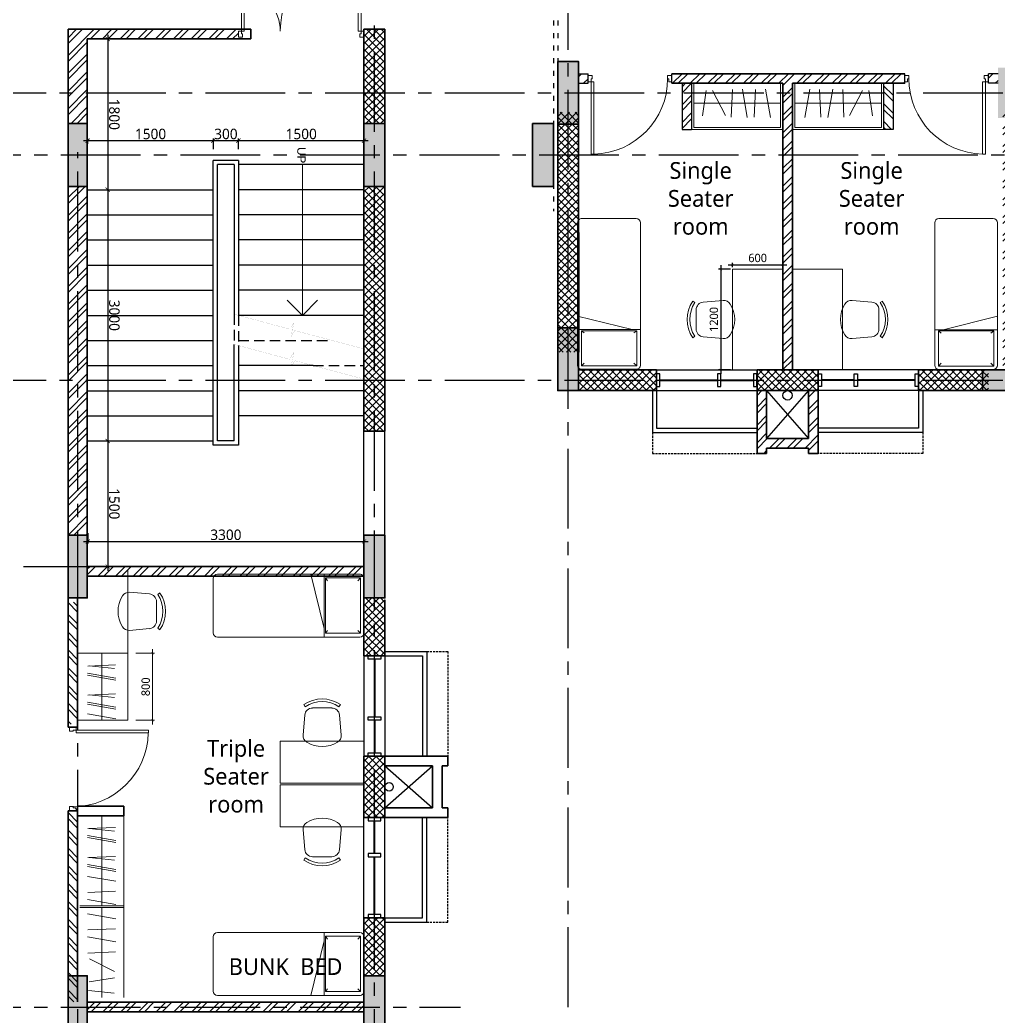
# Model space of a CAD drawing. Header units: millimetres. Extents: x -1107453 to -240403, y -265431 to 143409.
# Drawn here: x -291342 to -279656, y -103113 to -91218 of the extents above; entities that cross this region are included whole.
import ezdxf

# ---------------------------------------------------------------- set-up
doc = ezdxf.new("R2010")
doc.units = ezdxf.units.MM
doc.header["$MEASUREMENT"] = 0
for name, pattern in [('ACAD_ISO03W100', [30, 12, -18]), ('CENTER2', [28.575, 19.05, -3.175, 3.175, -3.175]), ('DASHED2', [0.375, 0.25, -0.125]), ('HIDDEN', [0.375, 0.25, -0.125])]:
    doc.linetypes.add(name, pattern=pattern)
for name, color, linetype in [('A-Anno-Dims', 7, 'Continuous'), ('A-Anno-Grid Lines', 154, 'Continuous'), ('A-Elevation', 4, 'Continuous'), ('A-Steps', 3, 'Continuous'), ('A-Wall Patt', 8, 'Continuous'), ('A-Window', 4, 'Continuous'), ('S-Conc Patt', 9, 'Continuous')]:
    doc.layers.add(name, color=color, linetype=linetype)
for name, color, linetype, lineweight in [('A-Detail Lines', 8, 'Continuous', 25), ('A-Door', 4, 'Continuous', 9), ('A-Wall Sec', 1, 'Continuous', 30), ('column hatch', 12, 'Continuous', 5), ('S-Concrete', 40, 'Continuous', 30), ('STAIR', 3, 'Continuous', 9), ('text', 7, 'Continuous', 9), ('Wall HATCH', 8, 'Continuous', 15)]:
    doc.layers.add(name, color=color, linetype=linetype, lineweight=lineweight)
doc.layers.add('I-Furniture', color=7, linetype='Continuous', lineweight=15, true_color=0xc76300)
doc.styles.get("Standard").update_dxf_attribs({"font": 'trebuc.ttf'})
doc.dimstyles.new('IIITD_WD_L @ 50', dxfattribs={"dimscale": 50, "dimtxt": 2.5, "dimasz": 1, "dimexe": 0.5, "dimexo": 0.25, "dimgap": 0.3, "dimtad": 1, "dimdec": 0, "dimrnd": 1, "dimzin": 0, "dimdsep": 46, "dimtxsty": 'Standard', "dimblk": 'ARCHTICK', "dimcen": 0.2, "dimdle": 1, "dimclrd": 8, "dimclre": 9, "dimadec": 0, "dimazin": 0, "dimtfac": 1, "dimtdec": 0, "dimtofl": 0, "dimtmove": 0, "dimatfit": 0, "dimfxl": 2, "dimfxlon": 1, "dimtolj": 1, "dimtzin": 0, "dimlwd": -1, "dimlwe": -1, "dimarcsym": 0})
doc.dimstyles.new('IIITD_WD_M @ 100', dxfattribs={"dimscale": 100, "dimtxt": 1, "dimasz": 0.25, "dimexe": 0.25, "dimexo": 0.25, "dimgap": 0.3, "dimtad": 1, "dimdec": 0, "dimrnd": 2.5, "dimzin": 0, "dimdsep": 46, "dimtxsty": 'Standard', "dimblk": 'ARCHTICK', "dimcen": 0.2, "dimdle": 0.5, "dimclrd": 8, "dimclre": 254, "dimadec": 0, "dimazin": 0, "dimtfac": 1, "dimtdec": 0, "dimtofl": 0, "dimtmove": 0, "dimatfit": 0, "dimfxl": 100, "dimtolj": 1, "dimtzin": 0, "dimlwd": -1, "dimlwe": -1, "dimarcsym": 0})

# ---------------------------------------------------------------- blocks, each defined once
blk = doc.blocks.new('ABL_Door_S - 1000 x 2100-11-3 Second Floor Lvl')
at = {"layer": 'A-Door', "color": 5}
for p, q in [((-500, 38), (-450, 38)), ((-500, -38), (-500, 38)), ((-450, 38), (-450, -3)), ((450, 38), (450, -3)), ((500, 38), (450, 38)), ((500, -38), (500, 38)), ((-500, -38), (-465, -38)), ((-465, -3), (-450, -3)), ((-465, -38), (-465, -3)), ((-430, -38), (-465, -38)), ((465, -3), (450, -3)), ((465, -38), (465, -3)), ((500, -38), (465, -38))]:
    blk.add_line(p, q, dxfattribs=at)
at = {"layer": 'A-Door', "color": 5, "lineweight": 18}
for p, q in [((-465, -38), (-465, -903)), ((-430, -38), (-430, -903)), ((-430, -903), (-465, -903))]:
    blk.add_line(p, q, dxfattribs=at)
at = {"layer": 'A-Door'}
blk.add_arc((-450, -2), 900, 271.2981, 359.9894, dxfattribs=at)
blk = doc.blocks.new('W 1200')
at = {"layer": 'A-Window', "linetype": 'HIDDEN', "ltscale": 100}
for p, q in [((552588, 7900), (552588, 9150)), ((552838, 7900), (552588, 7900))]:
    blk.add_line(p, q, dxfattribs=at)
at = {"layer": 'A-Window', "color": 2, "lineweight": 40}
for p, q in [((553463, 8720), (553463, 9110)), ((553463, 7990), (553463, 8680))]:
    blk.add_line(p, q, dxfattribs=at)
at = {"layer": 'A-Window', "color": 5}
for points in [[(553338, 7900), (552838, 7900), (552838, 9150)], [(553338, 7950), (552888, 7950), (552888, 9150)]]:
    blk.add_lwpolyline(points, dxfattribs=at)
at = {"layer": 'A-Window'}
for points in [[(553338, 7950), (553338, 9150)], [(553588, 7950), (553588, 9150)], [(553388, 8680), (553388, 8720), (553538, 8720), (553538, 8680), (553388, 8680)]]:
    blk.add_lwpolyline(points, dxfattribs=at)
for points in [[(553388, 9150), (553538, 9150), (553538, 9110), (553388, 9110)], [(553388, 7990), (553538, 7990), (553538, 7950), (553388, 7950)]]:
    blk.add_lwpolyline(points, close=True, dxfattribs=at)
blk = doc.blocks.new('_ArchTick')
at = {"color": 0, "linetype": 'ByBlock', "const_width": 0.15}
blk.add_lwpolyline([(-0.5, -0.5), (0.5, 0.5)], dxfattribs=at)
blk = doc.blocks.new('*D112')
at = {"layer": 'A-Anno-Dims', "transparency": 16777216}
for p, q in [((1236932, -36305), (1236932, -32905)), ((1236932, -32955), (1236907, -32955)), ((1236832, -36255), (1236957, -36255))]:
    blk.add_line(p, q, dxfattribs=at)
at = {"layer": 'A-Anno-Dims', "transparency": 16777216, "xscale": 50, "yscale": 50, "zscale": 50}
for p, rotation in [((1236932, -32955), 90), ((1236932, -36255), 270)]:
    blk.add_blockref('_ArchTick', p, dxfattribs=dict(at, rotation=rotation))
at = {"layer": 'A-Anno-Dims', "color": 0, "transparency": 16777216, "insert": (1236853, -34605), "char_height": 125, "attachment_point": 5, "rotation": 90}
blk.add_mtext('\\A1;3300', dxfattribs=at)
blk = doc.blocks.new('*D113')
at = {"layer": 'A-Anno-Dims', "transparency": 16777216}
for p, q in [((1230882, -36017), (1232782, -36017)), ((1230932, -36117), (1230932, -35992)), ((1232732, -36117), (1232732, -35992))]:
    blk.add_line(p, q, dxfattribs=at)
at = {"layer": 'A-Anno-Dims', "transparency": 16777216, "xscale": 50, "yscale": 50, "zscale": 50, "rotation": 180}
blk.add_blockref('_ArchTick', (1230932, -36017), dxfattribs=at)
at = {"layer": 'A-Anno-Dims', "transparency": 16777216, "xscale": 50, "yscale": 50, "zscale": 50}
blk.add_blockref('_ArchTick', (1232732, -36017), dxfattribs=at)
at = {"layer": 'A-Anno-Dims', "color": 0, "transparency": 16777216, "insert": (1231832, -35938), "char_height": 125, "attachment_point": 5}
blk.add_mtext('\\A1;1800', dxfattribs=at)
blk = doc.blocks.new('*D118')
at = {"layer": 'A-Anno-Dims', "transparency": 16777216}
for p, q in [((1232682, -36017), (1235782, -36017)), ((1232732, -36117), (1232732, -35992)), ((1235732, -36117), (1235732, -35992))]:
    blk.add_line(p, q, dxfattribs=at)
at = {"layer": 'A-Anno-Dims', "transparency": 16777216, "xscale": 50, "yscale": 50, "zscale": 50, "rotation": 180}
blk.add_blockref('_ArchTick', (1232732, -36017), dxfattribs=at)
at = {"layer": 'A-Anno-Dims', "transparency": 16777216, "xscale": 50, "yscale": 50, "zscale": 50}
blk.add_blockref('_ArchTick', (1235732, -36017), dxfattribs=at)
at = {"layer": 'A-Anno-Dims', "color": 0, "transparency": 16777216, "insert": (1234232, -35938), "char_height": 125, "attachment_point": 5}
blk.add_mtext('\\A1;3000', dxfattribs=at)
blk = doc.blocks.new('*D114')
at = {"layer": 'A-Anno-Dims', "transparency": 16777216}
for p, q in [((1235682, -36017), (1237282, -36017)), ((1235732, -36117), (1235732, -35992)), ((1237232, -36117), (1237232, -35992))]:
    blk.add_line(p, q, dxfattribs=at)
at = {"layer": 'A-Anno-Dims', "transparency": 16777216, "xscale": 50, "yscale": 50, "zscale": 50, "rotation": 180}
blk.add_blockref('_ArchTick', (1235732, -36017), dxfattribs=at)
at = {"layer": 'A-Anno-Dims', "transparency": 16777216, "xscale": 50, "yscale": 50, "zscale": 50}
blk.add_blockref('_ArchTick', (1237232, -36017), dxfattribs=at)
at = {"layer": 'A-Anno-Dims', "color": 0, "transparency": 16777216, "insert": (1236482, -35938), "char_height": 125, "attachment_point": 5}
blk.add_mtext('\\A1;1500', dxfattribs=at)
blk = doc.blocks.new('*D115')
at = {"layer": 'A-Anno-Dims', "transparency": 16777216}
for p, q in [((1232146, -36305), (1232146, -34705)), ((1232246, -34755), (1232121, -34755)), ((1232185, -36255), (1232121, -36255))]:
    blk.add_line(p, q, dxfattribs=at)
at = {"layer": 'A-Anno-Dims', "transparency": 16777216, "xscale": 50, "yscale": 50, "zscale": 50}
for p, rotation in [((1232146, -34755), 90), ((1232146, -36255), 270)]:
    blk.add_blockref('_ArchTick', p, dxfattribs=dict(at, rotation=rotation))
at = {"layer": 'A-Anno-Dims', "color": 0, "transparency": 16777216, "insert": (1232067, -35505), "char_height": 125, "attachment_point": 5, "rotation": 90}
blk.add_mtext('\\A1;1500', dxfattribs=at)
blk = doc.blocks.new('*D116')
at = {"layer": 'A-Anno-Dims', "transparency": 16777216}
for p, q in [((1232246, -34455), (1232121, -34455)), ((1232146, -34805), (1232146, -34405)), ((1232246, -34755), (1232121, -34755))]:
    blk.add_line(p, q, dxfattribs=at)
at = {"layer": 'A-Anno-Dims', "transparency": 16777216, "xscale": 50, "yscale": 50, "zscale": 50}
for p, rotation in [((1232146, -34455), 90), ((1232146, -34755), 270)]:
    blk.add_blockref('_ArchTick', p, dxfattribs=dict(at, rotation=rotation))
at = {"layer": 'A-Anno-Dims', "color": 0, "transparency": 16777216, "insert": (1232067, -34605), "char_height": 125, "attachment_point": 5, "rotation": 90}
blk.add_mtext('\\A1;300', dxfattribs=at)
blk = doc.blocks.new('*D117')
at = {"layer": 'A-Anno-Dims', "transparency": 16777216}
for p, q in [((1232146, -34505), (1232146, -32905)), ((1232246, -32955), (1232121, -32955)), ((1232246, -34455), (1232121, -34455))]:
    blk.add_line(p, q, dxfattribs=at)
at = {"layer": 'A-Anno-Dims', "transparency": 16777216, "xscale": 50, "yscale": 50, "zscale": 50}
for p, rotation in [((1232146, -32955), 90), ((1232146, -34455), 270)]:
    blk.add_blockref('_ArchTick', p, dxfattribs=dict(at, rotation=rotation))
at = {"layer": 'A-Anno-Dims', "color": 0, "transparency": 16777216, "insert": (1232067, -33705), "char_height": 125, "attachment_point": 5, "rotation": 90}
blk.add_mtext('\\A1;1500', dxfattribs=at)
blk = doc.blocks.new('column 2.03')
at = {"layer": 'S-Conc Patt'}
h = blk.add_hatch(color=256, dxfattribs=at)
h.paths.add_polyline_path([(-391825, -41890), (-391778, -42135), (-392229, -42223), (-392277, -41978)])
h.paths.add_polyline_path([(-417144, -42306), (-417144, -42556), (-417593, -42556), (-417593, -42306)])
h.paths.add_polyline_path([(-386479, -25584), (-386233, -25536), (-386090, -26272), (-386335, -26320)])
h.paths.add_polyline_path([(-385475, -30747), (-385229, -30699), (-385086, -31436), (-385332, -31483)])
h.paths.add_polyline_path([(-394133, -32430), (-393887, -32382), (-393744, -33119), (-393990, -33166)])
h.paths.add_polyline_path([(-395136, -27267), (-394891, -27219), (-394748, -27955), (-394993, -28003)])
h.paths.add_polyline_path([(-417394, -22076), (-417144, -22076), (-417144, -22826), (-417394, -22826)])
h.paths.add_polyline_path([(-417394, -27336), (-417144, -27336), (-417144, -28086), (-417394, -28086)])
h.paths.add_polyline_path([(-417394, -32596), (-417144, -32596), (-417144, -33346), (-417394, -33346)])
h.paths.add_polyline_path([(-426214, -32596), (-425964, -32596), (-425964, -33346), (-426214, -33346)])
h.paths.add_polyline_path([(-426214, -27336), (-425964, -27336), (-425964, -28086), (-426214, -28086)])
h.paths.add_polyline_path([(-399019, -17228), (-398769, -17228), (-398769, -17978), (-399019, -17978)])
h.paths.add_polyline_path([(-399019, -11280), (-398769, -11280), (-398769, -12030), (-399019, -12030)])
h.paths.add_polyline_path([(-399019, -14460), (-398769, -14460), (-398769, -15210), (-399019, -15210)])
h.paths.add_polyline_path([(-415129, -17161), (-415379, -17161), (-415379, -17911), (-415129, -17911)])
h.paths.add_polyline_path([(-415129, -12030), (-415379, -12030), (-415379, -11280), (-415129, -11280)])
h.paths.add_polyline_path([(-415129, -15210), (-415379, -15210), (-415379, -14460), (-415129, -14460)])
h.paths.add_polyline_path([(-427169, -19106), (-426919, -19106), (-426919, -19856), (-427169, -19856)])
h.paths.add_polyline_path([(-421929, -11530), (-421929, -11280), (-422679, -11280), (-422679, -11530)])
h.paths.add_polyline_path([(-422679, -13701), (-422429, -13701), (-422429, -14451), (-422679, -14451)])
h.paths.add_polyline_path([(-428649, -19106), (-428399, -19106), (-428399, -19856), (-428649, -19856)])
h.paths.add_polyline_path([(-428649, -17161), (-428399, -17161), (-428399, -17911), (-428649, -17911)])
h.paths.add_polyline_path([(-422679, -17161), (-422429, -17161), (-422429, -17911), (-422679, -17911)])
h.paths.add_polyline_path([(-417144, -17161), (-417394, -17161), (-417394, -17911), (-417144, -17911)])
h.paths.add_polyline_path([(-420929, -17161), (-420699, -17161), (-420699, -17911), (-420929, -17911)])
h.paths.add_polyline_path([(-386030, -15131), (-385784, -15083), (-385641, -15819), (-385886, -15867)])
h.paths.add_polyline_path([(-390781, -18036), (-390733, -18281), (-391471, -18425), (-391519, -18179)])
h.paths.add_polyline_path([(-387914, -36727), (-387688, -36683), (-387600, -37135), (-387826, -37179)])
h.paths.add_polyline_path([(-389447, -41411), (-389400, -41656), (-389989, -41771), (-390036, -41525)])
h.paths.add_polyline_path([(-422429, -19106), (-422429, -19336), (-423179, -19336), (-423179, -19106)])
h.paths.add_polyline_path([(-383067, -38123), (-383024, -38349), (-383470, -38436), (-383514, -38210)])
h.paths.add_polyline_path([(-387024, -38892), (-386980, -39118), (-387432, -39206), (-387476, -38980)])
h.paths.add_polyline_path([(-383484, -35984), (-383440, -36209), (-383892, -36297), (-383936, -36071)])
h.paths.add_polyline_path([(-385427, -38358), (-385201, -38314), (-385115, -38756), (-385341, -38799)])
h.paths.add_polyline_path([(-385462, -36368), (-385418, -36594), (-385870, -36682), (-385914, -36456)])
h.paths.add_polyline_path([(-422429, -40296), (-422429, -40526), (-422879, -40526), (-422879, -40296)])
h.paths.add_polyline_path([(-422429, -38461), (-422659, -38461), (-422659, -38001), (-422429, -38001)])
h.paths.add_polyline_path([(-426469, -40296), (-426469, -40526), (-426919, -40526), (-426919, -40296)])
h.paths.add_polyline_path([(-426468, -38116), (-426468, -38346), (-426919, -38346), (-426919, -38116)])
h.paths.add_polyline_path([(-424789, -40066), (-424559, -40066), (-424559, -40526), (-424789, -40526)])
h.paths.add_polyline_path([(-424444, -38116), (-424444, -38346), (-424904, -38346), (-424904, -38116)])
h.paths.add_polyline_path([(-390643, -31752), (-390417, -31708), (-390274, -32444), (-390500, -32488)])
h.paths.add_polyline_path([(-389949, -26258), (-389723, -26214), (-389580, -26951), (-389805, -26995)])
h.paths.add_polyline_path([(-390863, -21556), (-390906, -21330), (-390170, -21187), (-390126, -21413)])
h.paths.add_polyline_path([(-393588, -16600), (-393363, -16556), (-393219, -17293), (-393445, -17336)])
h.paths.add_polyline_path([(-420929, -22076), (-420699, -22076), (-420699, -22826), (-420929, -22826)])
h.paths.add_polyline_path([(-386497, -40837), (-386449, -41083), (-387039, -41197), (-387087, -40952)])
h.paths.add_polyline_path([(-422428, -42306), (-422428, -42556), (-423028, -42556), (-423028, -42306)])
h.paths.add_polyline_path([(-387111, -17323), (-386866, -17275), (-386723, -18011), (-386969, -18059)])
h.paths.add_polyline_path([(-419312, -38116), (-419312, -38366), (-419912, -38366), (-419912, -38116)])
h.paths.add_polyline_path([(-426419, -22566), (-426419, -22316), (-427169, -22316), (-427169, -22566)])
h.paths.add_polyline_path([(-382684, -40096), (-382636, -40342), (-383077, -40427), (-383125, -40182)])
h.paths.add_polyline_path([(-419313, -42306), (-419313, -42556), (-419913, -42556), (-419913, -42306)])
h.paths.add_polyline_path([(-426467, -42306), (-426467, -42556), (-426918, -42556), (-426918, -42306)])
h.paths.add_polyline_path([(-399318, -16420), (-399068, -16420), (-399068, -17170), (-399318, -17170)])
h.paths.add_polyline_path([(-399319, -11280), (-399069, -11280), (-399069, -12030), (-399319, -12030)])
h.paths.add_polyline_path([(-414829, -12030), (-415079, -12030), (-415079, -11280), (-414829, -11280)])
h.paths.add_polyline_path([(-415079, -19600), (-414829, -19600), (-414829, -20350), (-415079, -20350)])
h.paths.add_polyline_path([(-399069, -20350), (-399319, -20350), (-399319, -19600), (-399069, -19600)])
h.paths.add_polyline_path([(-404329, -17095), (-404559, -17095), (-404559, -16495), (-404329, -16495)])
h.paths.add_polyline_path([(-415079, -16420), (-414829, -16420), (-414829, -17170), (-415079, -17170)])
h.paths.add_polyline_path([(-409589, -17095), (-409819, -17095), (-409819, -16495), (-409589, -16495)])
h.paths.add_polyline_path([(-390251, -37278), (-390203, -37524), (-390792, -37638), (-390840, -37393)])
h.paths.add_polyline_path([(-391647, -26588), (-391421, -26545), (-391278, -27281), (-391504, -27325)])
h.paths.add_polyline_path([(-420929, -27336), (-420699, -27336), (-420699, -28086), (-420929, -28086)])
h.paths.add_polyline_path([(-420929, -32596), (-420699, -32596), (-420699, -33346), (-420929, -33346)])
h.paths.add_polyline_path([(-399319, -14460), (-399069, -14460), (-399069, -15210), (-399319, -15210)])
h.paths.add_polyline_path([(-404559, -14535), (-404329, -14535), (-404329, -15135), (-404559, -15135)])
h.paths.add_polyline_path([(-409819, -14535), (-409589, -14535), (-409589, -15135), (-409819, -15135)])
h.paths.add_polyline_path([(-414829, -15210), (-415079, -15210), (-415079, -14460), (-414829, -14460)])
h.paths.add_polyline_path([(-391888, -16270), (-391642, -16222), (-391499, -16958), (-391745, -17006)])
h.paths.add_polyline_path([(-397078, -17279), (-396833, -17231), (-396689, -17967), (-396935, -18015)])
h.paths.add_polyline_path([(-428649, -13701), (-428399, -13701), (-428399, -14451), (-428649, -14451)])
h.paths.add_polyline_path([(-385658, -17040), (-385413, -16993), (-385270, -17729), (-385516, -17776)])
h.paths.add_polyline_path([(-386690, -11731), (-386445, -11683), (-386302, -12419), (-386547, -12467)])
h.paths.add_polyline_path([(-392548, -12873), (-392303, -12826), (-392159, -13562), (-392405, -13610)])
h.paths.add_polyline_path([(-392632, -37741), (-392584, -37987), (-393036, -38074), (-393083, -37829)])
h.paths.add_polyline_path([(-388945, -31422), (-388719, -31378), (-388576, -32114), (-388802, -32158)])
h.paths.add_polyline_path([(-386254, -20426), (-386206, -20671), (-386942, -20815), (-386990, -20569)])
h.paths.add_polyline_path([(-392650, -21425), (-392425, -21381), (-392282, -22117), (-392507, -22161)])
h.paths.add_polyline_path([(-396140, -22103), (-395895, -22056), (-395752, -22792), (-395997, -22840)])
h.paths.add_polyline_path([(-404744, -11530), (-404744, -11280), (-404144, -11280), (-404144, -11530)])
h.paths.add_polyline_path([(-410004, -11530), (-410004, -11280), (-409404, -11280), (-409404, -11530)])
h.paths.add_polyline_path([(-404744, -20350), (-404744, -20100), (-404144, -20100), (-404144, -20350)])
h.paths.add_polyline_path([(-410004, -20350), (-410004, -20100), (-409404, -20100), (-409404, -20350)])
h.paths.add_polyline_path([(-423179, -22546), (-423179, -22316), (-422429, -22316), (-422429, -22546)])
h.paths.add_polyline_path([(-422658, -27336), (-422428, -27336), (-422428, -28086), (-422658, -28086)])
h.paths.add_polyline_path([(-417144, -38116), (-417144, -38366), (-417593, -38366), (-417593, -38116)])
h.paths.add_polyline_path([(-422659, -32596), (-422429, -32596), (-422429, -33346), (-422659, -33346)])
h.paths.add_polyline_path([(-393355, -11530), (-393355, -11280), (-392605, -11280), (-392605, -11530)])
at = {"layer": 'S-Concrete', "lineweight": 35}
for points in [[(-415079, -16420), (-414829, -16420), (-414829, -17170), (-415079, -17170), (-415079, -16420)], [(-420929, -17161), (-420699, -17161), (-420699, -17911), (-420929, -17911), (-420929, -17161)], [(-417144, -17161), (-417394, -17161), (-417394, -17911), (-417144, -17911), (-417144, -17161)], [(-415129, -17161), (-415379, -17161), (-415379, -17911), (-415129, -17911), (-415129, -17161)], [(-415079, -19600), (-414829, -19600), (-414829, -20350), (-415079, -20350), (-415079, -19600)], [(-410004, -20350), (-410004, -20100), (-409404, -20100), (-409404, -20350), (-410004, -20350)], [(-420929, -22076), (-420699, -22076), (-420699, -22826), (-420929, -22826), (-420929, -22076)], [(-420929, -27336), (-420699, -27336), (-420699, -28086), (-420929, -28086), (-420929, -27336)]]:
    blk.add_lwpolyline(points, dxfattribs=at)
for points in [[(-417394, -22076), (-417144, -22076), (-417144, -22826), (-417394, -22826)], [(-417394, -27336), (-417144, -27336), (-417144, -28086), (-417394, -28086)]]:
    blk.add_lwpolyline(points, close=True, dxfattribs=at)
blk = doc.blocks.new('Big Door Garbage')
at = {"layer": 'A-Door', "color": 5, "lineweight": 18}
for p, q in [((-12550, 128778), (-12500, 128778)), ((-12550, 128703), (-12550, 128778)), ((-12550, 128703), (-12515, 128703)), ((-12515, 128738), (-12500, 128738)), ((-12515, 128703), (-12515, 128738)), ((-12515, 128703), (-12515, 127703)), ((-12480, 128703), (-12515, 128703)), ((-12500, 128778), (-12500, 128738)), ((-12480, 128703), (-12480, 127703)), ((-11120, 128703), (-11085, 128703)), ((-11120, 128703), (-11120, 128204)), ((-11100, 128778), (-11100, 128738)), ((-11050, 128778), (-11100, 128778)), ((-11085, 128738), (-11100, 128738)), ((-11085, 128703), (-11085, 128738)), ((-11050, 128703), (-11085, 128703)), ((-11085, 128703), (-11085, 128204)), ((-11050, 128703), (-11050, 128778)), ((-11085, 128204), (-11120, 128204)), ((-12515, 127703), (-12480, 127703))]:
    blk.add_line(p, q, dxfattribs=at)
at = {"layer": 'A-Door', "lineweight": 18}
for centre, radius, start, end in [((-12553, 128704), 1003, 274.1999, 359.9195), ((-11042, 128706), 508, 180.3496, 261.1807)]:
    blk.add_arc(centre, radius, start, end, dxfattribs=at)
blk = doc.blocks.new('Grid Girls Hostel')
at = {"layer": 'A-Anno-Grid Lines', "linetype": 'CENTER2', "ltscale": 50}
for p, q in [((520466, -13007.2), (520466, 25744.1)), ((522781, 3686.8), (522781, 25744.1)), ((507018.2, 14602.3), (539568.2, 14602.3)), ((506718.2, 13861.8), (540731.8, 13861.8)), ((516921, -13007.2), (516921, 13896.8)), ((507018.2, 11172.3), (539568.2, 11172.3)), ((506272.7, 8946.8), (517953.5, 8946.8)), ((506718.2, 3686.8), (521493.2, 3686.8))]:
    blk.add_line(p, q, dxfattribs=at)
blk = doc.blocks.new('A$C0E3E786B')
at = {"layer": 'I-Furniture', "ltscale": 0.1}
for p, q in [((-1955, 216), (-1955, 866)), ((-1915, 872), (-1881, 837)), ((-1915, 872), (-1495, 872)), ((-1915, 211), (-1915, 872)), ((-1905, 916), (-205, 916)), ((-1495, 872), (-1521, 837)), ((-1495, 872), (-1495, 211)), ((-1481, 916), (-1481, 816)), ((-155, 866), (-155, 216)), ((-1481, 166), (-1481, 816)), ((-1481, 816), (-1320, 166)), ((-1915, 211), (-1881, 246)), ((-1495, 211), (-1521, 246)), ((-1915, 211), (-1495, 211)), ((-1915, 166), (-1915, 167)), ((-205, 166), (-1915, 166))]:
    blk.add_line(p, q, dxfattribs=at)
for centre, start, end in [((-1905, 866), 90, 180), ((-205, 866), 0, 90), ((-1905, 216), 180, 270), ((-205, 216), 270, 0)]:
    blk.add_arc(centre, 50, start, end, dxfattribs=at)
blk = doc.blocks.new('A$C30AF02BA')
at = {"layer": 'I-Furniture', "color": 9, "ltscale": 0.1, "true_color": 0xbababa}
for p, q in [((-73, 913), (-374, 958)), ((-224, 28), (-224, 1063)), ((-369, 684), (-70, 837)), ((-390, 615), (-60, 601)), ((-55, 482), (-393, 423)), ((-390, 340), (-60, 326)), ((-55, 207), (-393, 147))]:
    blk.add_line(p, q, dxfattribs=at)
at = {"layer": 'I-Furniture', "ltscale": 0.1}
blk.add_lwpolyline([(-537, 3), (-537, 1088), (13, 1088), (13, 3)], close=True, dxfattribs=at)
blk.add_lwpolyline([(13, 28), (-512, 28), (-512, 1063), (13, 1063)], dxfattribs=at)
blk = doc.blocks.new('chair1')
at = {"layer": 'I-Furniture'}
for p, q in [((-320, 228), (-84, 207)), ((16, 201), (42, 219)), ((1, 115), (1, -115)), ((-320, -228), (-84, -207)), ((16, -201), (42, -219))]:
    blk.add_line(p, q, dxfattribs=at)
for centre, radius, start, end in [((-108, 0), 351, 148.407, 211.593), ((-328, 135), 92.9, 85.0303, 148.407), ((-92, 115), 92.9, 0, 85.0303), ((-278, 0), 356, 325.6197, 34.3803), ((-278, 0), 387, 325.6197, 34.3803), ((-92, -115), 92.9, 274.9697, 0), ((-328, -135), 92.9, 211.593, 274.9697)]:
    blk.add_arc(centre, radius, start, end, dxfattribs=at)
blk = doc.blocks.new('RRRR')
at = {"layer": 'Wall HATCH'}
h = blk.add_hatch(dxfattribs=at)
h.set_pattern_fill('ANSI32', color=256, scale=400, angle=360, style=0)
h.paths.add_polyline_path([(-87944, 22553), (-88494, 22553), (-88494, 22668), (-87944, 22668)])
at = {"layer": 'A-Wall Sec'}
for p, q in [((-87944, 22668), (-88494, 22668)), ((-88494, 22553), (-88494, 22668)), ((-87944, 22553), (-88494, 22553))]:
    blk.add_line(p, q, dxfattribs=at)
at = {"layer": 'I-Furniture', "ltscale": 0.1}
blk.add_lwpolyline([(-91364, 23756), (-90164, 23756), (-90164, 23156), (-91364, 23156)], close=True, dxfattribs=at)
at = {"layer": 'I-Furniture', "xscale": -1, "rotation": 180}
blk.add_blockref('A$C30AF02BA', (-87958, 23756), dxfattribs=at)
at = {"layer": 'I-Furniture', "ltscale": 0.1, "xscale": -1, "rotation": 90}
blk.add_blockref('chair1', (-90764, 22723), dxfattribs=at)
at = {"layer": 'I-Furniture'}
blk.add_blockref('A$C0E3E786B', (-89404, 21140), dxfattribs=at)
blk = doc.blocks.new('A$C1A745C64')
at = {"layer": 'Wall HATCH'}
h = blk.add_hatch(dxfattribs=at)
h.set_pattern_fill('ANSI32', color=256, scale=400, angle=270, style=0)
h.set_pattern_definition([(225, (23823.23, -91404.84), (-106.06602, 106.06602), []), (225, (23823.23, -91475.55), (-106.06602, 106.06602), [])])
h.paths.add_polyline_path([(1270, -3461), (1270, -2911), (1155, -2911), (1155, -3461)])
at = {"layer": 'A-Wall Sec'}
for p, q in [((1155, -3461), (1155, -2911)), ((1270, -2911), (1155, -2911)), ((1270, -3461), (1270, -2911))]:
    blk.add_line(p, q, dxfattribs=at)
at = {"layer": 'I-Furniture', "ltscale": 0.1}
blk.add_lwpolyline([(67, -41), (67, -1241), (667, -1241), (667, -41)], close=True, dxfattribs=at)
at = {"layer": 'I-Furniture', "xscale": -1, "rotation": 90}
blk.add_blockref('A$C0E3E786B', (2683, -2000), dxfattribs=at)
at = {"layer": 'I-Furniture', "ltscale": 0.1}
blk.add_blockref('chair1', (1100, -641), dxfattribs=at)
at = {"layer": 'I-Furniture', "rotation": 270}
blk.add_blockref('A$C30AF02BA', (67, -3447), dxfattribs=at)
blk = doc.blocks.new('*D1079')
at = {"layer": 'A-Detail Lines', "color": 8, "transparency": 16777216}
blk.add_line((-282879, -94142), (-282179, -94142), dxfattribs=at)
at = {"layer": 'A-Detail Lines', "color": 254, "transparency": 16777216}
for p, q in [((-282829, -94170), (-282829, -94117)), ((-282229, -94170), (-282229, -94117))]:
    blk.add_line(p, q, dxfattribs=at)
at = {"layer": 'A-Detail Lines', "color": 8, "transparency": 16777216, "xscale": 25, "yscale": 25, "zscale": 25, "rotation": 180}
blk.add_blockref('_ArchTick', (-282829, -94142), dxfattribs=at)
at = {"layer": 'A-Detail Lines', "color": 8, "transparency": 16777216, "xscale": 25, "yscale": 25, "zscale": 25}
blk.add_blockref('_ArchTick', (-282229, -94142), dxfattribs=at)
at = {"layer": 'A-Detail Lines', "color": 0, "transparency": 16777216, "insert": (-282529, -94061), "char_height": 100, "attachment_point": 5}
blk.add_mtext('\\A1;600', dxfattribs=at)
blk = doc.blocks.new('*D1080')
at = {"layer": 'A-Detail Lines', "color": 254, "transparency": 16777216}
for p, q in [((-282854, -94195), (-282995, -94195)), ((-282854, -95395), (-282995, -95395))]:
    blk.add_line(p, q, dxfattribs=at)
at = {"layer": 'A-Detail Lines', "color": 8, "transparency": 16777216}
blk.add_line((-282970, -94145), (-282970, -95445), dxfattribs=at)
at = {"layer": 'A-Detail Lines', "color": 8, "transparency": 16777216, "xscale": 25, "yscale": 25, "zscale": 25}
for p, rotation in [((-282970, -94195), 90), ((-282970, -95395), 270)]:
    blk.add_blockref('_ArchTick', p, dxfattribs=dict(at, rotation=rotation))
at = {"layer": 'A-Detail Lines', "color": 0, "transparency": 16777216, "insert": (-283051, -94795), "char_height": 100, "attachment_point": 5, "rotation": 90}
blk.add_mtext('\\A1;1200', dxfattribs=at)
blk = doc.blocks.new('*D1134')
at = {"layer": 'text', "color": 254, "transparency": 16777216}
for p, q in [((-289958, -109301), (-289733, -109301)), ((-289958, -110101), (-289733, -110101))]:
    blk.add_line(p, q, dxfattribs=at)
at = {"layer": 'text', "color": 8, "transparency": 16777216}
blk.add_line((-289758, -110151), (-289758, -109251), dxfattribs=at)
at = {"layer": 'text', "color": 8, "transparency": 16777216, "xscale": 25, "yscale": 25, "zscale": 25}
for p, rotation in [((-289758, -109301), 90), ((-289758, -110101), 270)]:
    blk.add_blockref('_ArchTick', p, dxfattribs=dict(at, rotation=rotation))
at = {"layer": 'text', "color": 0, "transparency": 16777216, "insert": (-289839, -109701), "char_height": 100, "attachment_point": 5, "rotation": 90}
blk.add_mtext('\\A1;800', dxfattribs=at)
blk = doc.blocks.new('staircase 1 int')
at = {"layer": 'A-Elevation'}
for p, q in [((1232382, -34455.5), (1234232.3, -34455.5)), ((1232382, -34455.5), (1232382, -34755.5)), ((1234592.3, -34455.5), (1235782, -34455.5)), ((1235782, -34455.5), (1235782, -34755.5)), ((1232432, -34505.5), (1234218.6, -34505.5)), ((1232432, -34505.5), (1232432, -34705.5)), ((1235732, -34505.5), (1234578.9, -34505.5)), ((1235732, -34505.5), (1235732, -34705.5)), ((1235732, -34705.5), (1232432, -34705.5)), ((1235782, -34755.5), (1232382, -34755.5))]:
    blk.add_line(p, q, dxfattribs=at)
at = {"layer": 'A-Elevation', "linetype": 'DASHED2', "ltscale": 500}
for p, q in [((1234232, -34455.5), (1234592.3, -34455.5)), ((1234218.6, -34505.5), (1234578.9, -34505.5))]:
    blk.add_line(p, q, dxfattribs=at)
at = {"layer": 'A-Steps'}
for p, q in [((1232432, -32955.5), (1232432, -34455.5)), ((1232732, -32955.5), (1232732, -34455.5)), ((1233032, -32955.5), (1233032, -34455.5)), ((1233332, -32955.5), (1233332, -34455.5)), ((1233632, -32955.5), (1233632, -34455.5)), ((1233932, -32955.5), (1233932, -34455.5)), ((1234232, -32955.5), (1234232, -34455.5)), ((1235132, -32955.5), (1235132, -34455.5)), ((1235432, -32955.5), (1235432, -34455.5)), ((1234832, -33562.8), (1234832, -34455.5)), ((1234832, -34282), (1234832, -34455.5)), ((1232732, -36255.5), (1232732, -34755.5)), ((1233032, -36255.5), (1233032, -34755.5)), ((1233332, -36255.5), (1233332, -34755.5)), ((1233632, -36255.5), (1233632, -34755.5)), ((1233932, -36255.5), (1233932, -34755.5)), ((1234232, -36255.5), (1234232, -34755.5)), ((1234532, -36255.5), (1234532, -34755.5)), ((1234832, -36255.5), (1234832, -34755.5)), ((1235132, -36255.5), (1235132, -34755.5)), ((1235432, -36255.5), (1235432, -34755.5)), ((1235732, -36255.5), (1235732, -34755.5))]:
    blk.add_line(p, q, dxfattribs=at)
at = {"layer": 'A-Steps', "linetype": 'DASHED2', "ltscale": 500}
for p, q in [((1234832, -33562.8), (1234832, -32955.5)), ((1234532, -34455.5), (1234532, -33336.2))]:
    blk.add_line(p, q, dxfattribs=at)
at = {"layer": 'STAIR', "color": 5, "const_width": 1}
for points in [[(1234660.2, -32854.5), (1234414.1, -33779), (1234485.6, -33828.3), (1234316, -33791.4), (1234396.3, -33845.5), (1234218.6, -34505.5)], [(1235020.5, -32854.5), (1234774.4, -33779), (1234845.9, -33828.3), (1234676.3, -33791.4), (1234756.7, -33845.5), (1234578.9, -34505.5)]]:
    blk.add_lwpolyline(points, dxfattribs=at)
at = {"layer": 'text'}
for p, q in [((1234232, -33691), (1234051.7, -33510.7)), ((1232432, -33691), (1234232, -33691)), ((1234232, -33691), (1234051.7, -33871.3))]:
    blk.add_line(p, q, dxfattribs=at)
at = {"layer": 'text', "insert": (1232222.7, -33652.4), "char_height": 100, "width": 407.553, "attachment_point": 1}
blk.add_mtext('{\\fArial|b0|i0|c0|p34;UP}', dxfattribs=at)
at = {"layer": 'A-Anno-Dims'}
for base, p1, p2, picture, middle in [((1232145.8, -32955.5), (1232382, -34455.5), (1232454.8, -32955.5), '*D117', (1232067.2, -33705.5)), ((1236932, -32955.5), (1236337.8, -36255.5), (1236932, -32955.5), '*D112', (1236853.4, -34605.5)), ((1232145.8, -34455.5), (1232382, -34755.5), (1232382, -34455.5), '*D116', (1232067.2, -34605.5)), ((1232145.8, -34755.5), (1232197.3, -36255.5), (1232382, -34755.5), '*D115', (1232067.2, -35505.5))]:
    dim = blk.add_linear_dim(base=base, p1=p1, p2=p2, angle=90, dimstyle='IIITD_WD_L @ 50', dxfattribs=at)
    dim.commit()
    dim.dimension.update_dxf_attribs({"geometry": picture, "text_midpoint": middle})
for base, p1, p2, picture, middle in [((1232732, -36017.1), (1230932, -36255.5), (1232732, -36255.5), '*D113', (1231832, -35938.5)), ((1235732, -36017.1), (1232732, -36255.5), (1235732, -36255.5), '*D118', (1234232, -35938.5)), ((1237232, -36017.1), (1235732, -36255.5), (1237232, -36254.7), '*D114', (1236482, -35938.5))]:
    dim = blk.add_linear_dim(base=base, p1=p1, p2=p2, dimstyle='IIITD_WD_L @ 50', dxfattribs=at)
    dim.commit()
    dim.dimension.update_dxf_attribs({"geometry": picture, "text_midpoint": middle})
blk = doc.blocks.new('TRIPLE')
at = {"layer": 'A-Wall Sec', "lineweight": 35}
for p, q in [((-290652.3, -111125.6), (-290102.3, -111125.6)), ((-290102.3, -111240.6), (-290102.3, -111125.6)), ((-290652.3, -111240.6), (-290102.3, -111240.6))]:
    blk.add_line(p, q, dxfattribs=at)
at = {"layer": 'I-Furniture', "ltscale": 0.1}
for p, q in [((-290052.3, -109301), (-290052.3, -108299.1)), ((-290052.3, -109301), (-290652.3, -109301)), ((-290052.3, -110101), (-290052.3, -109301)), ((-290652.3, -110101), (-290052.3, -110101)), ((-290102.3, -111240.6), (-290102.3, -113410.7)), ((-290102.3, -111240.6), (-290102.3, -113410.7)), ((-290102.3, -112315.6), (-290627.3, -112315.6)), ((-290102.3, -112335.6), (-290627.3, -112335.6))]:
    blk.add_line(p, q, dxfattribs=at)
at = {"layer": 'I-Furniture', "color": 9, "ltscale": 0.1, "true_color": 0xbababa}
for p, q in [((-290364.8, -109301), (-290364.8, -110101)), ((-290196.1, -109596.5), (-290533.4, -109537.1)), ((-290531, -109454.2), (-290200.4, -109440.2)), ((-290516.5, -109451.9), (-290213, -109484.3)), ((-290196.1, -109621.1), (-290533.4, -109561.7)), ((-290531, -109800.3), (-290200.4, -109786.3)), ((-290196.1, -109942.6), (-290533.4, -109883.2)), ((-290196.1, -109967.2), (-290533.4, -109907.8)), ((-290516.5, -109798), (-290213, -109830.4)), ((-290196.1, -110084.4), (-290533.4, -110025)), ((-290364.8, -111240.6), (-290364.8, -112315.6)), ((-290531, -111393.8), (-290200.4, -111379.8)), ((-290516.5, -111391.5), (-290213, -111423.8)), ((-290196.1, -111536), (-290533.4, -111476.6)), ((-290196.1, -111560.6), (-290533.4, -111501.3)), ((-290531, -111739.9), (-290200.4, -111725.9)), ((-290516.5, -111737.6), (-290213, -111770)), ((-290196.1, -111882.1), (-290533.4, -111822.8)), ((-290196.1, -111906.8), (-290533.4, -111847.4)), ((-290196.1, -112023.9), (-290533.4, -111964.5)), ((-290531, -112157), (-290200.4, -112143.1)), ((-290196.1, -112299.3), (-290533.4, -112239.9)), ((-290364.8, -112335.6), (-290364.8, -113410.7)), ((-290196.1, -112471.7), (-290533.4, -112412.4)), ((-290531, -112604.9), (-290200.4, -112590.9)), ((-290196.1, -112747.1), (-290533.4, -112687.7)), ((-290531, -112880.2), (-290200.4, -112866.3)), ((-290509.4, -112948.4), (-290211.1, -113101.5)), ((-290213.6, -113177.9), (-290514.6, -113223.4)), ((-290521.1, -113327.6), (-290217.6, -113359.9))]:
    blk.add_line(p, q, dxfattribs=at)
at = {"layer": 'I-Furniture', "ltscale": 0.1}
for points in [[(-287231.5, -110851.6), (-288231.5, -110851.6), (-288231.5, -110351.5), (-287231.5, -110351.5)], [(-287231.5, -110871.6), (-288231.5, -110871.6), (-288231.5, -111371.6), (-287231.5, -111371.6)]]:
    blk.add_lwpolyline(points, close=True, dxfattribs=at)
at = {"layer": 'I-Furniture', "extrusion": (0, 0, -1), "xscale": -1, "zscale": -1, "rotation": 180}
blk.add_blockref('A$C0E3E786B', (289186.7, -108190.7), dxfattribs=at)
at = {"layer": 'I-Furniture', "ltscale": 0.1, "extrusion": (0, 0, -1), "zscale": -1}
for p, rotation in [((289711, -108800.1), 180), ((287731.5, -109955.4), 90)]:
    blk.add_blockref('chair1', p, dxfattribs=dict(at, rotation=rotation))
at = {"layer": 'I-Furniture', "ltscale": 0.1, "rotation": 270}
blk.add_blockref('chair1', (-287731.5, -111729.1), dxfattribs=at)
at = {"layer": 'I-Furniture', "extrusion": (0, 0, -1), "zscale": -1}
blk.add_blockref('A$C0E3E786B', (289186.7, -113552.6), dxfattribs=at)
at = {"layer": 'text', "lineweight": 35, "insert": (-288167.8, -113043.8), "char_height": 200, "width": 1506.419, "attachment_point": 5}
blk.add_mtext('BUNK  BED', dxfattribs=at)
at = {"layer": 'text'}
dim = blk.add_linear_dim(base=(-289757.7, -109301), p1=(-290052.3, -110101), p2=(-290052.3, -109301), angle=90, dimstyle='IIITD_WD_M @ 100', override={"dimfxl": 2, "dimfxlon": 1, "dimarcsym": 1}, dxfattribs=at)
dim.commit()
dim.dimension.update_dxf_attribs({"geometry": '*D1134', "text_midpoint": (-289838.6, -109701)})

msp = doc.modelspace()

# ---------------------------------------------------------------- hatches: boundary and pattern name
at = {"layer": 'A-Wall Patt'}
h = msp.add_hatch(dxfattribs=at)
h.set_pattern_fill('ANSI37', color=256, scale=500, style=0)
h.set_pattern_definition([(45, (0, -69350.21), (-44.194174, 44.194174), []), (135, (0, -69350.21), (-44.194174, -44.194174), [])])
h.paths.add_polyline_path([(-286981.5, -93205.6), (-287231.5, -93205.6), (-287231.5, -96130.6), (-286981.5, -96130.6)])
h.paths.add_polyline_path([(-284667.2, -87025.1), (-284916.5, -87025.1), (-284916.5, -89900.1), (-284667.2, -89900.1)])
h.paths.add_polyline_path([(-284667.2, -92320.1), (-284916.5, -92320.1), (-284916.5, -95185.1), (-284666.5, -95185.1)])
h.paths.add_polyline_path([(-287231.5, -91330.6), (-287231.5, -92455.6), (-286982.2, -92455.6), (-286982.2, -91330.6)])
h = msp.add_hatch(dxfattribs=at)
h.set_pattern_fill('ANSI32', color=256, scale=400, angle=360, style=0)
h.set_pattern_definition([(45, (-290766.46, -97370.62), (-106.066, 106.066), []), (45, (-290695.75, -97370.62), (-106.066, 106.066), [])])
h.paths.add_polyline_path([(-290536.5, -93205.6), (-290766.5, -93205.6), (-290766.5, -97370.6), (-290536.5, -97370.6)])
h.paths.add_polyline_path([(-290536.5, -91445.6), (-289686.1, -91445.6), (-289686.1, -91330.6), (-290766.5, -91330.6), (-290766.5, -92455.6), (-290536.5, -92455.6)])
h.paths.add_polyline_path([(-288731.5, -91330.6), (-289686.1, -91330.6), (-289686.1, -91445.6), (-288731.5, -91445.6)])
h = msp.add_hatch(dxfattribs=at)
h.set_pattern_fill('ANSI32', color=256, scale=400, style=0)
h.set_pattern_definition([(45, (0, -69350.21), (-106.06602, 106.06602), []), (45, (70.71, -69350.21), (-106.06602, 106.06602), [])])
h.paths.add_polyline_path([(-284553.8, -91860.1), (-284666.5, -91860.1), (-284666.5, -91975.1), (-284553.8, -91975.1)])
h.paths.add_polyline_path([(-281921.5, -95645.1), (-281921.5, -96215.1), (-282421.5, -96215.1), (-282421.5, -95645.1)], flags=16)
h.paths.add_polyline_path([(-281806.5, -95645.1), (-282536.5, -95645.1), (-282536.5, -96395.1), (-282421.5, -96395.1), (-282421.5, -96330.1), (-281921.5, -96330.1), (-281921.5, -96395.1), (-281806.5, -96395.1)])
h.paths.add_polyline_path([(-282229, -95395.1), (-282114, -95395.1), (-282114, -91975.1), (-280772, -91975.1), (-280772, -91955.8), (-280772.4, -91955.8), (-280772.4, -91880.8), (-280772, -91880.8), (-280772, -91860.1), (-283553.8, -91860.1), (-283553.8, -91975.1), (-282229, -91975.1)])
h = msp.add_hatch(dxfattribs=at)
h.set_pattern_fill('ANSI32', color=256, scale=400, style=0)
h.set_pattern_definition([(45, (-807590.34, -46692.45), (-106.066017, 106.066017), []), (45, (-807519.63, -46692.45), (-106.066017, 106.066017), [])])
h.paths.add_polyline_path([(-279312.4, -91860.1), (-279427.2, -91860.1), (-279427.2, -91975.1), (-279312.4, -91975.1)])
h.paths.add_polyline_path([(-279657.2, -91860.1), (-279772, -91860.1), (-279772, -91975.1), (-279657.2, -91975.1)])
h.paths.add_polyline_path([(-279484, -92320.1), (-279599, -92320.1), (-279599, -95395.1), (-279484, -95395.1)])
h = msp.add_hatch(dxfattribs=at)
h.set_pattern_fill('ANSI37', color=256, scale=500, style=0)
h.set_pattern_definition([(45, (-0.704, -139435.84), (-44.194174, 44.194174), []), (135, (-0.704, -139435.84), (-44.194174, -44.194174), [])])
h.paths.add_polyline_path([(-269157.2, -95395.1), (-270086.5, -95395.1), (-270086.5, -95645.1), (-269157.2, -95645.1)])
h.paths.add_polyline_path([(-271286.5, -95395.1), (-272016.5, -95395.1), (-272016.5, -95645.1), (-271286.5, -95645.1)])
h.paths.add_polyline_path([(-273216.5, -95395.1), (-274051.5, -95395.1), (-274051.5, -95645.1), (-273216.5, -95645.1)])
h.paths.add_polyline_path([(-274511.5, -95395.1), (-275346.5, -95395.1), (-275346.5, -95645.1), (-274511.5, -95645.1)])
h.paths.add_polyline_path([(-276546.5, -95395.1), (-277276.5, -95395.1), (-277276.5, -95645.1), (-276546.5, -95645.1)])
h.paths.add_polyline_path([(-278476.5, -95395.1), (-279311.5, -95395.1), (-279311.5, -95645.1), (-278476.5, -95645.1)])
h.paths.add_polyline_path([(-279771.5, -95395.1), (-280606.5, -95395.1), (-280606.5, -95645.1), (-279771.5, -95645.1)])
h.paths.add_polyline_path([(-281806.5, -95395.1), (-282536.5, -95395.1), (-282536.5, -95645.1), (-281806.5, -95645.1)])
h.paths.add_polyline_path([(-283736.5, -95395.1), (-284667.2, -95395.1), (-284667.2, -95645.1), (-283736.5, -95645.1)])
h = msp.add_hatch(dxfattribs=at)
h.set_pattern_fill('ANSI32', color=256, scale=400, angle=360, style=0)
h.set_pattern_definition([(45, (0, -139435.84), (-106.06602, 106.06602), []), (45, (70.71, -139435.84), (-106.06602, 106.06602), [])])
h.paths.add_polyline_path([(-287231.5, -97745.6), (-290536.5, -97745.6), (-290536.5, -97860.6), (-287231.5, -97860.6)])
h = msp.add_hatch(dxfattribs=at)
h.set_pattern_fill('ANSI37', color=256, scale=500, style=0)
h.set_pattern_definition([(45, (-0.704, -139435.84), (-44.194174, 44.194174), []), (135, (-0.704, -139435.84), (-44.194174, -44.194174), [])])
h.paths.add_polyline_path([(-287441.5, -113410.7), (-289150.8, -113410.7), (-289150.8, -113660.7), (-287441.5, -113660.7)])
h.paths.add_polyline_path([(-289750.8, -113410.7), (-290917.2, -113410.7), (-290917.2, -113660.7), (-289750.8, -113660.7)])
h.paths.add_polyline_path([(-286981.5, -98120.6), (-287231.5, -98120.6), (-287231.5, -98810.6), (-286981.5, -98810.6)])
h.paths.add_polyline_path([(-286981.5, -100375.6, -0.0001309), (-286981.5, -100375.6), (-286981.5, -100010.6), (-287231.5, -100010.6), (-287231.5, -100740.6), (-286981.5, -100740.6)])
h.paths.add_polyline_path([(-286981.5, -101940.6), (-287231.5, -101940.6), (-287231.5, -102630.6), (-286981.5, -102630.6)])
h.paths.add_polyline_path([(-286981.5, -103380.6), (-287231.5, -103380.6), (-287231.5, -104070.6), (-286981.5, -104070.6)])
h.paths.add_polyline_path([(-286981.5, -105635.6, -0.0000921), (-286981.5, -105635.6), (-286981.5, -105270.6), (-287231.5, -105270.6), (-287231.5, -106000.6), (-286981.5, -106000.6)])
h.paths.add_polyline_path([(-286981.5, -107200.6), (-287231.5, -107200.6), (-287231.5, -107890.6), (-286981.5, -107890.6)])
h.paths.add_polyline_path([(-286981.5, -108640.6), (-287231.5, -108640.6), (-287231.5, -109330.6), (-286981.5, -109330.6)])
h.paths.add_polyline_path([(-286981.5, -110895.6, -0.0000982), (-286981.5, -110895.6), (-286981.5, -110530.6), (-287031.5, -110530.6), (-287031.5, -110530.6), (-287181.5, -110530.6), (-287181.5, -110530.6), (-287231.5, -110530.6), (-287231.5, -110530.6), (-287231.5, -111260.6), (-287181.5, -111260.6), (-287181.5, -111260.6), (-287031.5, -111260.6), (-287031.5, -111260.6), (-286981.5, -111260.6), (-286981.5, -111260.6)])
h.paths.add_polyline_path([(-286981.5, -112460.6), (-287231.5, -112460.6), (-287231.5, -113410.7), (-286981.5, -113410.7)])
h = msp.add_hatch(dxfattribs=at)
h.set_pattern_fill('ANSI32', color=256, scale=400, angle=360, style=0)
h.set_pattern_definition([(315, (-1.52, -142231.9), (-106.06602, -106.06602), []), (315, (69.19, -142231.9), (-106.06602, -106.06602), [])])
h.paths.add_polyline_path([(-290653, -99627.5), (-290767.3, -99627.5), (-290767.3, -98171.5), (-290653, -98171.5)])
h = msp.add_hatch(dxfattribs=at)
h.set_pattern_fill('ANSI32', color=256, scale=400, angle=360, style=0)
h.set_pattern_definition([(135, (-583033.74, 10635.17), (106.06602, 106.06602), []), (135, (-583104.45, 10635.17), (106.06602, 106.06602), [])])
h.paths.add_polyline_path([(-290652.3, -102944.8), (-290767.3, -102944.8), (-290767.3, -100627.5), (-290652.3, -100627.5)])
h = msp.add_hatch(dxfattribs=at)
h.set_pattern_fill('ANSI32', color=256, scale=400, angle=360, style=0)
h.set_pattern_definition([(45, (-807589.64, 16517.92), (-106.066017, 106.066017), []), (45, (-807518.93, 16517.92), (-106.066017, 106.066017), [])])
h.paths.add_polyline_path([(-287230.8, -102948.1), (-290536.5, -102948.1), (-290536.5, -103063.1), (-287230.8, -103063.1)])

# ---------------------------------------------------------------- linework, layer by layer
at = {"layer": 'A-Detail Lines', "linetype": 'ACAD_ISO03W100', "ltscale": 5}
for p, q in [((-284966.5, -87025.1), (-284966.5, -93500.6)), ((-284916.5, -87025.1), (-284916.5, -93500.6))]:
    msp.add_line(p, q, dxfattribs=at)
at = {"layer": 'A-Detail Lines', "ltscale": 15}
for p, q in [((-282421.5, -95645.1), (-281921.5, -96215.1)), ((-281921.5, -95645.1), (-282421.5, -96215.1)), ((-286981.5, -100125.6), (-286411.5, -100625.6)), ((-286981.5, -100625.6), (-286411.5, -100125.6))]:
    msp.add_line(p, q, dxfattribs=at)
at = {"layer": 'A-Detail Lines'}
for centre, radius in [((-282171.5, -95701.1), 56), ((-286931.5, -100375.6), 50)]:
    msp.add_circle(centre, radius, dxfattribs=at)
at = {"layer": 'A-Wall Sec', "lineweight": 35}
for p, q in [((-290766.5, -91330.6), (-288581.5, -91330.6)), ((-290766.5, -92455.6), (-290766.5, -91330.6)), ((-288581.5, -91445.6), (-288581.5, -91330.6)), ((-287231.5, -91330.6), (-286981.5, -91330.6)), ((-287231.5, -92455.6), (-287231.5, -91330.6)), ((-286981.5, -92455.6), (-286981.5, -91330.6)), ((-290536.5, -91445.6), (-288581.5, -91445.6)), ((-290536.5, -92455.6), (-290536.5, -91445.6)), ((-280772, -91860.1), (-283553.8, -91860.1)), ((-282229, -91975.1), (-283553.8, -91975.1)), ((-282229, -91975.1), (-282229, -95395.1)), ((-280772, -91975.1), (-282114, -91975.1)), ((-282114, -95395.1), (-282114, -91975.1)), ((-284916.5, -92320.1), (-284916.5, -95185.1)), ((-284666.5, -95185.1), (-284667.2, -92320.1)), ((-290766.5, -97370.6), (-290766.5, -93205.6)), ((-290536.5, -97370.6), (-290536.5, -93205.6)), ((-287231.5, -96130.6), (-287231.5, -93205.6)), ((-286981.5, -96130.6), (-286981.5, -93205.6)), ((-283736.5, -95395.1), (-284666.5, -95395.1)), ((-283736.5, -95645.1), (-283736.5, -95395.1)), ((-281806.5, -95395.1), (-282536.5, -95395.1)), ((-282536.5, -95395.1), (-282536.5, -96395.1)), ((-281806.5, -96395.1), (-281806.5, -95395.1)), ((-279771.5, -95395.1), (-280606.5, -95395.1)), ((-280606.5, -95645.1), (-280606.5, -95395.1)), ((-284667.2, -95645.1), (-283736.5, -95645.1)), ((-282536.5, -95645.1), (-281806.5, -95645.1)), ((-282421.5, -96215.1), (-282421.5, -95645.1)), ((-281921.5, -95645.1), (-281921.5, -96215.1)), ((-280606.5, -95645.1), (-279766.5, -95645.1)), ((-287231.5, -96130.6), (-286981.5, -96130.6)), ((-281921.5, -96215.1), (-282421.5, -96215.1)), ((-282421.5, -96395.1), (-282421.5, -96330.1)), ((-282421.5, -96330.1), (-281921.5, -96330.1)), ((-281921.5, -96330.1), (-281921.5, -96395.1)), ((-282536.5, -96395.1), (-282421.5, -96395.1)), ((-281921.5, -96395.1), (-281806.5, -96395.1)), ((-290536.5, -97745.6), (-287231.5, -97745.6)), ((-290536.5, -97860.6), (-287231.5, -97860.6)), ((-290767.3, -99662.5), (-290767.3, -98120.6)), ((-290652.3, -99662.5), (-290652.3, -98120.6)), ((-287231.5, -98120.6), (-287231.5, -98810.6)), ((-286981.5, -98810.6), (-286981.5, -98142.3)), ((-287231.5, -98810.6), (-286981.5, -98810.6)), ((-290652.3, -99662.5), (-290767.3, -99662.5)), ((-287231.5, -100010.6), (-287231.5, -100740.6)), ((-286231.5, -100010.6), (-287231.5, -100010.6)), ((-286981.5, -100740.6), (-286981.5, -100010.6)), ((-286231.5, -100125.6), (-286231.5, -100010.6)), ((-286981.5, -100125.6), (-286411.5, -100125.6)), ((-286411.5, -100125.6), (-286411.5, -100625.6)), ((-286296.5, -100125.6), (-286231.5, -100125.6)), ((-286296.5, -100625.6), (-286296.5, -100125.6)), ((-286411.5, -100625.6), (-286981.5, -100625.6)), ((-286231.5, -100625.6), (-286296.5, -100625.6)), ((-286231.5, -100740.6), (-286231.5, -100625.6)), ((-290767.3, -102944.8), (-290767.2, -100663.1)), ((-290652.3, -100663.1), (-290767.2, -100663.1)), ((-290652.3, -102944.8), (-290652.3, -100663.1)), ((-287231.5, -100740.6), (-286231.5, -100740.6)), ((-287231.5, -101940.6), (-287231.5, -102630.6)), ((-286981.5, -101940.6), (-287231.5, -101940.6)), ((-286981.5, -102630.6), (-286981.5, -101940.6)), ((-290766.6, -104922.5), (-290766.6, -102875.4)), ((-287231.5, -102948.1), (-290536.5, -102948.1)), ((-290536.5, -103063.1), (-287231.5, -103063.1))]:
    msp.add_line(p, q, dxfattribs=at)
at = {"layer": 'A-Wall Sec'}
for p, q in [((-284667.2, -91860.1), (-284553.8, -91860.1)), ((-284553.8, -91975.1), (-284553.8, -91860.1)), ((-283553.8, -91975.1), (-283553.8, -91860.1)), ((-280772, -91975.8), (-280772, -91860.1)), ((-279772, -91975.1), (-279772, -91860.1)), ((-279657.2, -91860.1), (-279772, -91860.1)), ((-284667.2, -91975.1), (-284553.8, -91975.1)), ((-279657.2, -91975.1), (-279772, -91975.1))]:
    msp.add_line(p, q, dxfattribs=at)
at = {"layer": 'A-Window'}
for p, q in [((-287231.5, -97370.6), (-287231.5, -96130.6)), ((-286981.5, -97370.6), (-286981.5, -96130.6))]:
    msp.add_line(p, q, dxfattribs=at)

# ---------------------------------------------------------------- block references
at = {"xscale": -1}
for name, p, rotation in [('RRRR', (-305985.2, -4031.2), 270), ('A$C1A745C64', (-282180.9, -95436), 180)]:
    msp.add_blockref(name, p, dxfattribs=dict(at, rotation=rotation))
at = {"layer": 'A-Anno-Grid Lines'}
msp.add_blockref('Grid Girls Hostel', (-807572.5, -106692.4), dxfattribs=at)
at = {"layer": 'A-Detail Lines', "rotation": 180}
msp.add_blockref('Big Door Garbage', (-299781.5, 37352.2), dxfattribs=at)
at = {"layer": 'A-Door'}
msp.add_blockref('ABL_Door_S - 1000 x 2100-11-3 Second Floor Lvl', (-284053.8, -91918.3), dxfattribs=at)
at = {"layer": 'A-Door', "xscale": -1}
msp.add_blockref('ABL_Door_S - 1000 x 2100-11-3 Second Floor Lvl', (-280272.4, -91918.3), dxfattribs=at)
at = {"layer": 'A-Door', "extrusion": (0, 0, -1), "zscale": -1, "rotation": 270}
msp.add_blockref('ABL_Door_S - 1000 x 2100-11-3 Second Floor Lvl', (290709.8, -100162.5), dxfattribs=at)
at = {"layer": 'A-Wall Patt', "linetype": 'Continuous', "rotation": 270}
msp.add_blockref('staircase 1 int', (-254276, 1139486.3), dxfattribs=at)
at = {"layer": 'column hatch', "xscale": -1, "rotation": 270}
msp.add_blockref('W 1200', (-291686.8, -648982.9), dxfattribs=at)
at = {"layer": 'column hatch'}
for p, rotation in [((-272656.1, -648982.9), 90), ((266356.4, -90860.3), 180)]:
    msp.add_blockref('W 1200', p, dxfattribs=dict(at, rotation=rotation))
at = {"layer": 'column hatch', "xscale": -1}
msp.add_blockref('W 1200', (266356.4, -109890.9), dxfattribs=at)
at = {"layer": 'S-Conc Patt'}
msp.add_blockref('column 2.03', (130162.1, -75294.9), dxfattribs=at)
at = {"layer": 'text'}
msp.add_blockref('TRIPLE', (0, 10520), dxfattribs=at)

# ---------------------------------------------------------------- texts
at = {"layer": 'text', "lineweight": 35, "char_height": 200, "width": 1506.419, "attachment_point": 5}
for s, insert in [('Single Seater room', (-283209.3, -93350.5)), ('Single Seater room', (-281167.2, -93350.5)), ('Triple Seater room', (-288759.7, -100250.8))]:
    msp.add_mtext(s, dxfattribs=dict(at, insert=insert))

# ---------------------------------------------------------------- dimensions: what is measured, and where the dimension line sits
at = {"layer": 'A-Detail Lines'}
dim = msp.add_linear_dim(base=(-282229, -94141.6), p1=(-282829, -94195.1), p2=(-282229, -94195.1), dimstyle='IIITD_WD_M @ 100', override={"dimfxl": 2, "dimfxlon": 1, "dimarcsym": 1}, dxfattribs=at)
dim.commit()
dim.dimension.update_dxf_attribs({"geometry": '*D1079', "text_midpoint": (-282529, -94060.6)})
dim = msp.add_linear_dim(base=(-282970.2, -95395.1), p1=(-282829, -94195.1), p2=(-282829, -95395.1), angle=90, dimstyle='IIITD_WD_M @ 100', override={"dimfxl": 2, "dimfxlon": 1, "dimarcsym": 1}, dxfattribs=at)
dim.commit()
dim.dimension.update_dxf_attribs({"geometry": '*D1080', "text_midpoint": (-283051.1, -94795.1)})

doc.saveas('drawing.dxf')
